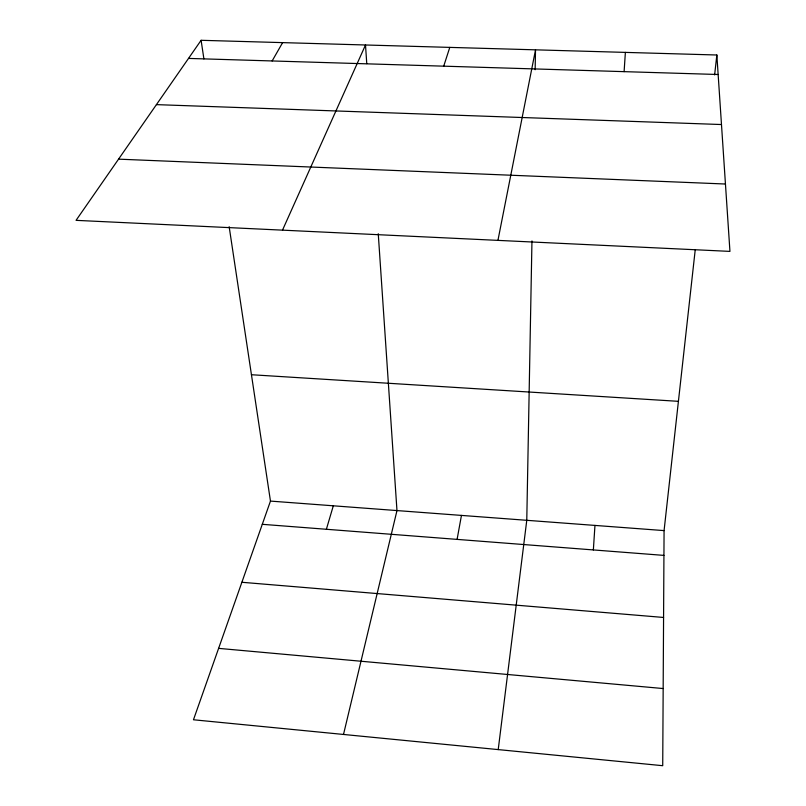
<?xml version="1.0" encoding="UTF-8"?>
<svg xmlns="http://www.w3.org/2000/svg" width="806" height="806" viewBox="0 0 806 806"><rect width="100%" height="100%" fill="white"/><g stroke="black" fill="none" stroke-linecap="round" stroke-linejoin="round"><path stroke-width="1.21" d="M695.225 249.8L664.073 530.6L662.723 765.7L193.47 719.768L270.463 501.09L229.156 226.677M531.96 240.913L526.771 520.313L498.219 749.6M535.144 69.729L535.516 49.831L497.937 240.379M624.106 71.653L625.375 52.39M593.357 549.934L594.959 525.421M714.63 74.918L716.846 54.999L201.097 40.3L76.056 220.35L729.944 251.391L716.846 54.999M457.093 539.385L461.455 515.417M343.507 734.457L396.975 510.581L378.256 233.73M326.38 529.27L333.311 505.805M443.713 66.163L449.788 47.393M282.493 230.153L365.501 44.985L366.76 63.624M272.136 60.954L282.624 42.627M188.523 58.415L718.146 74.505M156.424 104.629L721.481 124.537M118.553 159.155L725.45 184.02M251.442 374.73L678.41 401.328M270.463 501.09L664.073 530.6M262.282 524.313L663.932 555.394M241.881 582.275L663.57 617.456M218.607 648.367L663.167 688.546M201.097 40.3L203.908 58.929"/></g></svg>
